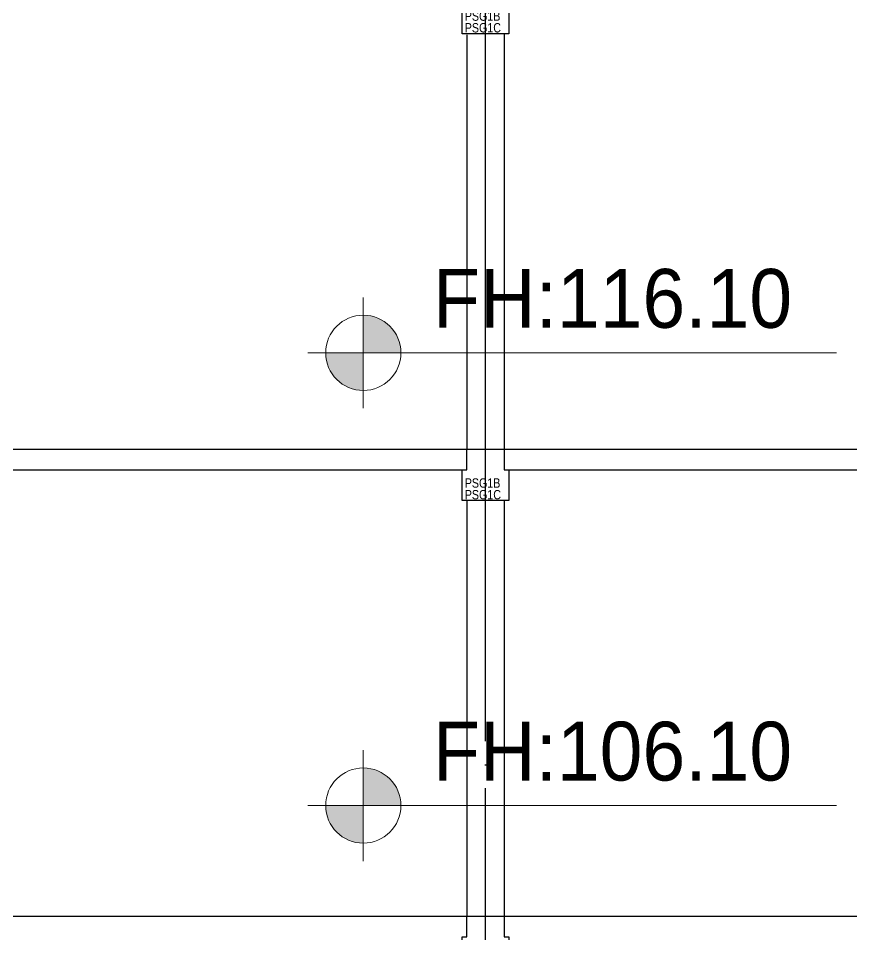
# Model space of a CAD drawing. Header units: millimetres. Extents: x 4754612 to 5801174, y 2368242 to 2777223.
# Drawn here: x 4930651 to 4948509, y 2587355 to 2606980 of the extents above; entities that cross this region are included whole.
import ezdxf
from ezdxf.enums import TextEntityAlignment as Align

# ---------------------------------------------------------------- set-up
doc = ezdxf.new("R2010")
doc.units = ezdxf.units.MM
doc.header["$LTSCALE"] = 1000
doc.linetypes.add('CEN', pattern=[6.2, 6, -0.1, 0, -0.1])
doc.layers.get('DEFPOINTS').update_dxf_attribs({"color": 151})
for name, color, linetype in [('A-ELE-8', 8, 'Continuous'), ('A-TEX-SYM', 3, 'Continuous'), ('A-중심선', 10, 'CEN'), ('CON', 2, 'Continuous')]:
    doc.layers.add(name, color=color, linetype=linetype)
doc.layers.add('박스', color=6, linetype='Continuous', lineweight=15)
doc.styles.add('A.NARROW', font='ARIALN.TTF')
doc.styles.add('돋움', font='')
doc.styles.get('돋움').set_extended_font_data('Dotum')

# ---------------------------------------------------------------- blocks, each defined once
blk = doc.blocks.new('zw$CF19')
at = {"layer": 'CON'}
blk.add_lwpolyline([(-500, -1100), (-500, -440), (-400, -440), (-400, 0), (400, 0), (400, -440), (500, -440), (500, -1100)], close=True, dxfattribs=at)
at = {"layer": 'DEFPOINTS', "style": 'A.NARROW'}
for s, p in [('PSG1B', (-446, -722, 0)), ('PSG1C', (-446, -972, 0))]:
    blk.add_text(s, height=200, dxfattribs=at).set_placement(p, align=Align.MIDDLE_LEFT)

msp = doc.modelspace()

# ---------------------------------------------------------------- hatches: boundary and pattern name
at = {"layer": '박스', "ltscale": 0.1}
h = msp.add_hatch(dxfattribs=at)
h.set_pattern_fill('ANSI31', color=256, scale=1.006801)
h.set_pattern_definition([(45, (4776238.82142, 2539436.6853), (-0.08898951466, 0.08898951466), [])])
h.paths.add_polyline_path([(4938043.213, 2600621.27), (4938043.213, 2599815.828), (4938848.654, 2599815.828, 0.414213562)])
h.paths.add_polyline_path([(4938043.213, 2599815.828), (4937237.772, 2599815.828, 0.414213562), (4938043.213, 2599010.387)])
h = msp.add_hatch(dxfattribs=at)
h.set_pattern_fill('ANSI31', color=256, scale=1.006801)
h.set_pattern_definition([(45, (4776238.82142, 2529740.3119), (-0.08898951466, 0.08898951466), [])])
h.paths.add_polyline_path([(4938043.213, 2590924.896), (4938043.213, 2590119.455), (4938848.654, 2590119.455, 0.414213562)])
h.paths.add_polyline_path([(4938043.213, 2590119.455), (4937237.772, 2590119.455, 0.414213562), (4938043.213, 2589314.014)])

# ---------------------------------------------------------------- linework, layer by layer
at = {"layer": 'A-ELE-8'}
for p, q in [((4940263.3, 2606622.839), (4940263.3, 2597749.621)), ((4941063.3, 2606649.621), (4941063.3, 2597749.621)), ((4940263.3, 2596649.621), (4940263.3, 2587749.621)), ((4941063.3, 2596649.621), (4941063.3, 2587749.621))]:
    msp.add_line(p, q, dxfattribs=at)
at = {"layer": 'A-중심선', "ltscale": 5}
for p, q in [((4940663.3, 2560495.412), (4940663.3, 2645427.791)), ((4867905.529, 2597749.621), (5176073.3, 2597749.621)), ((4867905.529, 2587749.621), (5176073.3, 2587749.621))]:
    msp.add_line(p, q, dxfattribs=at)
at = {"layer": 'CON'}
for p, q in [((4907563.3, 2597749.621), (5116763.3, 2597749.621)), ((4930163.3, 2597309.621), (4940163.3, 2597309.621)), ((4941163.3, 2597309.621), (4951163.3, 2597309.621)), ((4907563.3, 2587749.621), (5116763.3, 2587749.621))]:
    msp.add_line(p, q, dxfattribs=at)
at = {"layer": '박스', "ltscale": 0.1}
for p, q in [((4938043.213, 2601004.214), (4938043.213, 2599815.828)), ((4936854.827, 2599815.828), (4948183.885, 2599815.828)), ((4938043.213, 2598627.443), (4938043.213, 2599815.828)), ((4938043.213, 2591307.841), (4938043.213, 2590119.455)), ((4936854.827, 2590119.455), (4948183.885, 2590119.455)), ((4938043.213, 2588931.069), (4938043.213, 2590119.455))]:
    msp.add_line(p, q, dxfattribs=at)
for centre in [(4938043.213, 2599815.828), (4938043.213, 2590119.455)]:
    msp.add_circle(centre, 805.441, dxfattribs=at)

# ---------------------------------------------------------------- block references
at = {"layer": 'CON'}
for p in [(4940663.3, 2607749.621), (4940663.3, 2597749.621), (4940663.3, 2587749.621)]:
    msp.add_blockref('zw$CF19', p, dxfattribs=at)

# ---------------------------------------------------------------- texts
at = {"layer": 'A-TEX-SYM', "style": '돋움'}
for s, p in [('FH:116.10', (4939536.616, 2600351.944)), ('FH:106.10', (4939536.616, 2590655.571))]:
    msp.add_text(s, height=1260, dxfattribs=at).set_placement(p)

doc.saveas('drawing.dxf')
